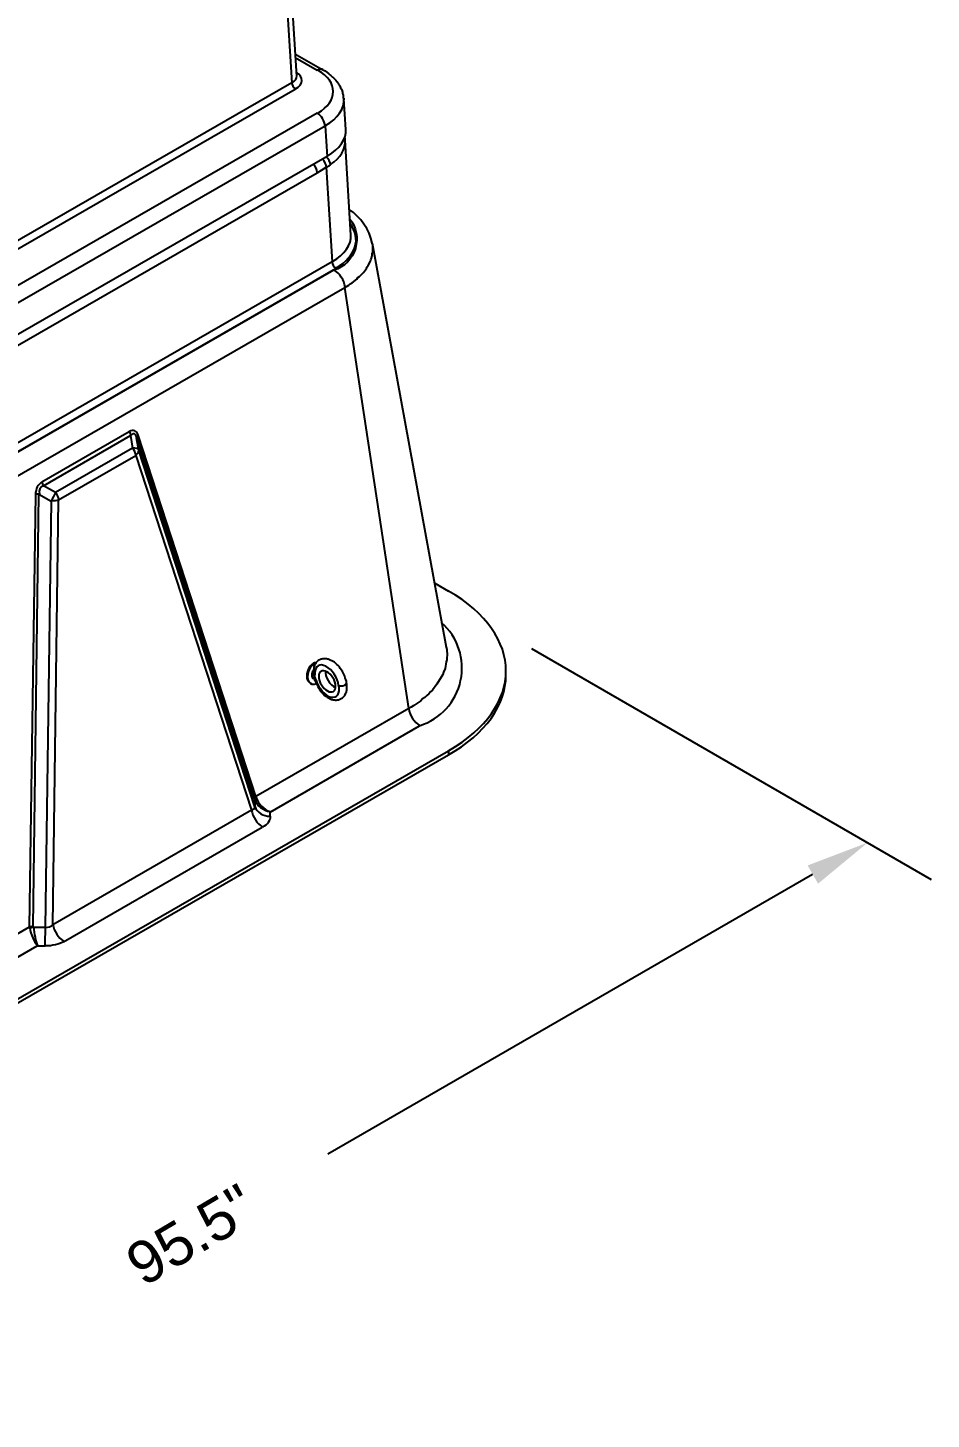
# Model space of a CAD drawing. Header units: feet. Extents: x -689 to 1837, y -511 to 1546.
# Drawn here: x 333.3 to 376, y -497 to -431.2 of the extents above; entities that cross this region are included whole.
import ezdxf

# ---------------------------------------------------------------- set-up
doc = ezdxf.new("R2010")
doc.units = ezdxf.units.FT
doc.header["$MEASUREMENT"] = 0
for name, color, linetype in [('DIMENSIONS', 1, 'Continuous'), ('EQUIPMENT', 6, 'Continuous'), ('TEXT', 1, 'Continuous')]:
    doc.layers.add(name, color=color, linetype=linetype)
doc.styles.add('NEI-A', font='arial.ttf')

msp = doc.modelspace()

# ---------------------------------------------------------------- linework, layer by layer
at = {"layer": 'DIMENSIONS'}
for points in [[(357.10784, -460.58357), (375.99839, -471.49323)], [(370.39712, -471.25527), (347.47951, -484.48964)]]:
    msp.add_lwpolyline(points, dxfattribs=at)
msp.add_solid([(370.15916, -470.83426), (370.65339, -471.69459), (372.99641, -469.75428)], dxfattribs=at)
at = {"layer": 'EQUIPMENT'}
for points in [[(345.15481, -420.02014), (345.99683, -433.52908)], [(345.92361, -432.4674), (347.24155, -433.2179), (347.35138, -433.27281), (347.53443, -433.41925), (347.57104, -433.45586), (347.62595, -433.49247), (347.66256, -433.52908), (347.69917, -433.56569), (347.75409, -433.6023), (347.82731, -433.67552), (347.86392, -433.71213), (347.90053, -433.76704), (347.91883, -433.80365), (347.95544, -433.84026), (347.99205, -433.89518), (348.01035, -433.93178), (348.04696, -433.9867), (348.06527, -434.02331), (348.08357, -434.07822), (348.12018, -434.13314), (348.13849, -434.16975), (348.1751, -434.27958), (348.1751, -434.33449), (348.1934, -434.3711), (348.21171, -434.42601), (348.21171, -434.53584), (348.23001, -434.59076), (348.32154, -436.03684)], [(345.94191, -432.63214), (346.98529, -433.2362)], [(290.25871, -466.20315), (345.94191, -434.13314)], [(346.98529, -435.26804), (292.23563, -466.80721)], [(348.26662, -436.40293), (348.28493, -436.47615), (348.28493, -436.54937), (348.5595, -441.03405)], [(292.40037, -469.51632), (292.5102, -469.4614), (292.54681, -469.42479), (292.60172, -469.40649), (293.04104, -469.15022), (319.67452, -453.8108), (346.98529, -438.08697), (347.18664, -437.95884), (347.4063, -437.83071), (347.46121, -437.8124), (347.49782, -437.77579), (347.55273, -437.75749), (347.60765, -437.72088)], [(347.4063, -437.83071), (347.68087, -442.29708), (323.0243, -456.5016), (322.49346, -453.95724)], [(293.46205, -475.08098), (348.28493, -443.5052), (348.46797, -443.39537), (348.54119, -443.34045), (348.63272, -443.28554), (348.85237, -443.12079), (348.90729, -443.04758), (348.98051, -442.99266), (349.16356, -442.80961), (349.21847, -442.73639), (349.25508, -442.68148), (349.30999, -442.60826), (349.3466, -442.53504), (349.38321, -442.48013), (349.49304, -442.26047), (349.51135, -442.20555), (349.54796, -442.13234), (349.58457, -441.9859), (349.58457, -441.91268), (349.60287, -441.83946), (349.60287, -441.49167), (349.58457, -441.41845), (353.08078, -460.51035), (353.09909, -460.62018), (353.09909, -460.71171), (353.11739, -460.82154), (353.11739, -460.91306), (353.09909, -461.00458), (353.09909, -461.11441), (353.08078, -461.20594), (353.06248, -461.31577), (353.04417, -461.40729), (353.02587, -461.51712), (352.95265, -461.70017), (352.91604, -461.81), (352.64147, -462.26762), (352.42181, -462.54219), (352.33029, -462.63371), (352.25707, -462.72524), (352.16554, -462.79845), (352.07402, -462.88998), (351.96419, -462.9632), (351.87267, -463.05472), (351.54318, -463.27438), (351.41505, -463.3476), (351.30522, -463.42082), (344.07482, -467.57601), (338.51016, -450.49763)], [(351.30522, -463.42082), (348.28493, -443.5052)], [(338.08915, -450.33289), (333.97057, -452.71251)], [(344.01991, -467.74075), (344.03821, -468.07024), (338.54677, -451.21152), (338.43694, -450.62576), (344.0016, -467.70414)], [(333.65939, -453.29826), (333.36651, -473.74472), (329.04658, -476.23418), (323.48192, -459.1558)], [(352.53164, -457.49006), (353.19061, -457.87446)], [(347.99205, -462.34083), (348.1934, -462.34083), (348.26662, -462.30422), (348.30323, -462.30422), (348.32154, -462.28592), (348.32154, -462.26762), (348.33984, -462.26762), (348.35815, -462.24931), (348.35815, -462.12118), (348.33984, -462.04796), (348.30323, -461.97474), (348.28493, -461.88321), (348.1751, -461.66356), (348.06527, -461.51712), (348.02866, -461.4439), (347.97374, -461.38898), (347.90053, -461.33407), (347.84561, -461.27916), (347.7907, -461.22424), (347.49782, -461.0778), (347.46121, -461.0778), (347.4246, -461.0595), (347.24155, -461.0595), (347.20494, -461.0778), (347.16833, -461.0778), (347.02189, -461.15102), (346.91207, -461.26085), (346.89376, -461.29746), (346.87546, -461.31577), (346.85715, -461.35238), (346.85715, -461.38898), (346.82054, -461.4622), (346.82054, -461.53542), (346.80224, -461.57203)], [(346.80224, -461.57203), (346.80224, -461.73678), (346.82054, -461.79169), (346.82054, -461.8466), (346.83885, -461.88321), (346.83885, -462.01135), (346.85715, -462.01135), (346.87546, -462.06626), (346.89376, -462.15779), (347.00359, -462.37744), (347.0585, -462.45066), (347.09511, -462.52388), (347.15003, -462.5971), (347.20494, -462.65202), (347.25986, -462.72524), (347.31477, -462.78015), (347.38799, -462.83506), (347.44291, -462.87167), (347.66256, -462.9815), (347.69917, -462.9815), (347.73578, -462.99981), (347.809, -462.99981), (347.84561, -463.01811), (347.88222, -463.01811), (347.91883, -462.99981), (347.99205, -462.99981), (348.1751, -462.90828), (348.28493, -462.79845), (348.32154, -462.72524), (348.32154, -462.68863), (348.33984, -462.67032), (348.35815, -462.63371), (348.35815, -462.5971), (348.37645, -462.56049), (348.37645, -462.28592), (348.35815, -462.1944)], [(346.80224, -461.68186), (346.83885, -461.71847), (346.83885, -461.73678), (346.85715, -461.73678), (346.87546, -461.75508), (346.85715, -461.91982), (346.93037, -462.10287), (346.91207, -462.10287), (346.89376, -462.08457), (346.87546, -462.08457), (346.87546, -462.06626)], [(355.89972, -461.8466), (355.89972, -461.64525)], [(346.6741, -462.24931), (346.71071, -462.26762)], [(334.99564, -474.44031), (344.386, -469.02209)]]:
    msp.add_lwpolyline(points, dxfattribs=at)
for points in [[(344.93515, -420.34962), (345.77717, -433.84026), (290.09397, -465.91027), (290.05736, -451.94371)], [(347.44291, -437.31817), (319.67452, -453.29826), (292.60172, -468.89395), (292.58342, -467.39296), (347.35138, -435.87209)], [(334.04379, -452.89556), (338.16237, -450.51593), (338.2539, -451.10169), (334.61124, -453.20674)], [(338.40033, -451.44948), (343.87347, -468.21668), (334.48311, -473.6349), (334.75768, -453.55453)], [(353.19061, -465.61739), (298.67892, -497.01013), (298.67892, -496.80877), (353.19061, -465.41604)]]:
    msp.add_lwpolyline(points, close=True, dxfattribs=at)
for points in [[(348.50458, -440.24694, -0.52727145), (347.77239, -442.69978), (323.18905, -456.84939), (323.18905, -456.81278), (347.84561, -442.60826)], [(344.7521, -468.50955), (344.7521, -468.3082), (351.81775, -464.22623, 0.58348738), (352.86113, -459.35715)], [(346.79938, -461.602, 0.18535999), (346.71888, -461.83166, -0.18535999)], [(329.72386, -477.16772), (329.72386, -476.94806), (333.75091, -474.64166), (334.11701, -474.64166, 0.00465965), (334.13707, -473.77051, 0.19170272), (334.49123, -473.62185)]]:
    msp.add_lwpolyline(points, format="xyb", dxfattribs=at)
msp.add_lwpolyline([(333.54956, -473.72642), (333.82413, -453.27996), (334.40989, -453.60944), (334.11701, -473.76303), (333.54956, -473.76303, -0.0316734)], format="xyb", close=True, dxfattribs=at)
for centre, radius, start, end in [((347.05352, -441.98902), 2.59456, 12.7037916, 56.4807858), ((332.04222, -452.06736), 2.81591, 327.2296316, 336.3559344), ((346.90301, -461.76393), 0.24743, 249.6404045, 258.6602142), ((346.92499, -461.74357), 0.17428, 243.0082306, 252.1585375), ((351.9792, -465.50075), 8.15869, 194.6473968, 195.0331235), ((342.31607, -468.22644), 1.78183, 16.2458518, 17.378348), ((333.92941, -473.71167), 0.56285, 181.9738513, 187.9358151)]:
    msp.add_arc(centre, radius, start, end, dxfattribs=at)
for points in [[(345.96135, -434.12775), (346.33801, -433.90924), (346.35166, -433.55861), (345.99236, -433.33156)], [(347.24473, -433.21132), (347.17972, -433.17406), (347.09119, -433.18394), (346.99847, -433.23882)], [(347.00509, -435.26504), (347.97937, -434.70264), (347.97935, -433.7938), (347.00503, -433.23418)], [(345.77999, -433.82757), (345.78527, -433.93733), (345.8626, -434.06794), (345.95488, -434.12294)], [(345.79299, -433.83044), (345.94188, -433.7478), (346.02213, -433.63307), (346.01456, -433.51371)], [(347.36758, -435.86005), (347.9579, -435.51571), (348.27615, -435.04793), (348.24625, -434.56856)], [(347.34551, -435.87204), (347.33605, -435.64771), (347.17848, -435.3817), (346.98914, -435.27042)], [(347.45926, -437.30197), (348.04958, -436.96158), (348.36783, -436.49594), (348.33791, -436.01639)], [(347.61517, -437.70221), (348.08282, -437.37404), (348.32688, -436.95999), (348.30135, -436.53809)], [(347.60863, -437.71251), (347.602, -437.58105), (347.51929, -437.42924), (347.40254, -437.33427)], [(346.98097, -438.07573), (346.97536, -437.94257), (346.89864, -437.78465), (346.79042, -437.68352)], [(347.41841, -437.83876), (347.41358, -437.70332), (347.33622, -437.54248), (347.22714, -437.44112)], [(347.86544, -442.58879), (348.81615, -442.03917), (349.08197, -441.20805), (348.53399, -440.49858)], [(347.69709, -442.29108), (348.28667, -441.95396), (348.60493, -441.4906), (348.57597, -441.01153)], [(347.68367, -442.30221), (347.68872, -442.41185), (347.76588, -442.54255), (347.85817, -442.59782)], [(348.29887, -443.4856), (348.25491, -443.17039), (348.03724, -442.83418), (347.78251, -442.68805)], [(338.51801, -450.49126), (338.44784, -450.27462), (338.29123, -450.21347), (338.09589, -450.32645)], [(338.11325, -450.33082), (338.12206, -450.38781), (338.14823, -450.44943), (338.18598, -450.50214)], [(338.46089, -450.60428), (338.40544, -450.41807), (338.29877, -450.37681), (338.17339, -450.49309)], [(338.53105, -450.5001), (338.48694, -450.53676), (338.46268, -450.57841), (338.46362, -450.61588)], [(338.40702, -451.44525), (338.3896, -451.32885), (338.33651, -451.20319), (338.25944, -451.09593)], [(338.5483, -451.20252), (338.51451, -451.1411), (338.40958, -451.09981), (338.26548, -451.09122)], [(338.4117, -451.44081), (338.50136, -451.36554), (338.55047, -451.27979), (338.54824, -451.20245)], [(333.9793, -452.70383), (333.78566, -452.8153), (333.66959, -453.03292), (333.66646, -453.29035)], [(334.05509, -452.88342), (333.88601, -452.93404), (333.80917, -453.07843), (333.84798, -453.27256)], [(333.97637, -452.71044), (333.98518, -452.76743), (334.01134, -452.82906), (334.0491, -452.88176)], [(333.83697, -453.28001), (333.77144, -453.27887), (333.70821, -453.28646), (333.66119, -453.30109)], [(334.41146, -453.59104), (334.54494, -453.59337), (334.67375, -453.57729), (334.76955, -453.54635)], [(334.76436, -453.5503), (334.74694, -453.4339), (334.69386, -453.30824), (334.61678, -453.20098)], [(353.18956, -465.40911), (356.80311, -463.32533), (356.80311, -459.94687), (353.18956, -457.86309)], [(346.50604, -461.70519), (346.44601, -461.95054), (346.52153, -462.17443), (346.68477, -462.23502)], [(346.56573, -461.647), (346.50042, -461.82835), (346.50913, -462.01882), (346.5884, -462.14231)], [(346.92744, -461.24323), (346.74414, -461.26463), (346.56607, -461.45984), (346.50604, -461.70519)], [(346.90041, -461.27593), (346.75974, -461.32295), (346.63104, -461.46564), (346.56573, -461.647)], [(347.39274, -461.42005), (347.09601, -461.26499), (346.86691, -461.40432), (346.86897, -461.73861)], [(347.16073, -461.65407), (347.00981, -461.74639), (347.0179, -462.03445), (347.17879, -462.29748)], [(347.72532, -461.96318), (347.56443, -461.70014), (347.31165, -461.56175), (347.16073, -461.65407)], [(347.3682, -461.63235), (347.34881, -461.76642), (347.39433, -461.93977), (347.48998, -462.09613)], [(347.99315, -462.32608), (347.95209, -461.97141), (347.68947, -461.57512), (347.39274, -461.42005)], [(346.5884, -462.14231), (346.66766, -462.2658), (346.80455, -462.30219), (346.94439, -462.23694)], [(346.71888, -461.83166), (346.72248, -461.91232), (346.75969, -461.97466), (346.81693, -461.99591)], [(346.93073, -462.09526), (347.0452, -462.47182), (347.35307, -462.81311), (347.63462, -462.87554)], [(347.17879, -462.29748), (347.33969, -462.56051), (347.59246, -462.69891), (347.74338, -462.60659)], [(347.48998, -462.09613), (347.58562, -462.25249), (347.71921, -462.37196), (347.84741, -462.41576)], [(347.63462, -462.87554), (347.91617, -462.93796), (348.07484, -462.70012), (347.99738, -462.33176)], [(347.74338, -462.60659), (347.8943, -462.51427), (347.88622, -462.22621), (347.72532, -461.96318)], [(353.18956, -465.61047), (354.92485, -464.6098), (355.89972, -463.25261), (355.89972, -461.83745)], [(351.30958, -463.42211), (351.35354, -463.73731), (351.57121, -464.07352), (351.82594, -464.21966)], [(344.09571, -467.57848), (344.0516, -467.61514), (344.02734, -467.65679), (344.02828, -467.69426)], [(344.09736, -467.6286), (344.05342, -467.66137), (344.02853, -467.69775), (344.02799, -467.72996)], [(344.10046, -467.61716), (344.18138, -467.91304), (344.4542, -468.19), (344.76489, -468.29167)], [(343.87783, -468.21796), (343.92179, -468.53317), (344.13946, -468.86938), (344.39419, -469.01552)], [(343.88725, -468.2006), (343.99252, -468.17643), (344.05057, -468.12119), (344.04862, -468.04704)], [(344.03169, -467.72135), (344.11937, -468.00395), (344.41913, -468.23744), (344.76173, -468.28999)], [(344.04462, -468.05925), (344.13063, -468.32766), (344.42498, -468.51259), (344.76147, -468.50962)], [(344.40617, -469.02039), (344.64448, -468.8823), (344.77545, -468.69701), (344.77026, -468.50527)], [(333.56239, -473.72647), (333.49687, -473.72533), (333.43364, -473.73292), (333.38661, -473.74755)], [(333.56276, -473.76219), (333.49864, -473.76815), (333.43664, -473.78236), (333.39, -473.80178)], [(333.39605, -473.7877), (333.44069, -474.1011), (333.59104, -474.4432), (333.7622, -474.62085)], [(333.57194, -473.74676), (333.59605, -474.06572), (333.67465, -474.4252), (333.76338, -474.62224)], [(334.48747, -473.61788), (334.53142, -473.93309), (334.74909, -474.2693), (335.00383, -474.41543)], [(334.12121, -474.62327), (334.4537, -474.62624), (334.77502, -474.55098), (335.01449, -474.41407)]]:
    msp.add_open_spline(points, degree=3, dxfattribs=at)

# ---------------------------------------------------------------- texts
at = {"layer": 'TEXT', "insert": (337.73604, -489.05756), "char_height": 2, "width": 6.5794939, "attachment_point": 1, "rotation": 30.5665494, "line_spacing_factor": 0.9, "style": 'NEI-A'}
msp.add_mtext('95.5"', dxfattribs=at)

doc.saveas('drawing.dxf')
